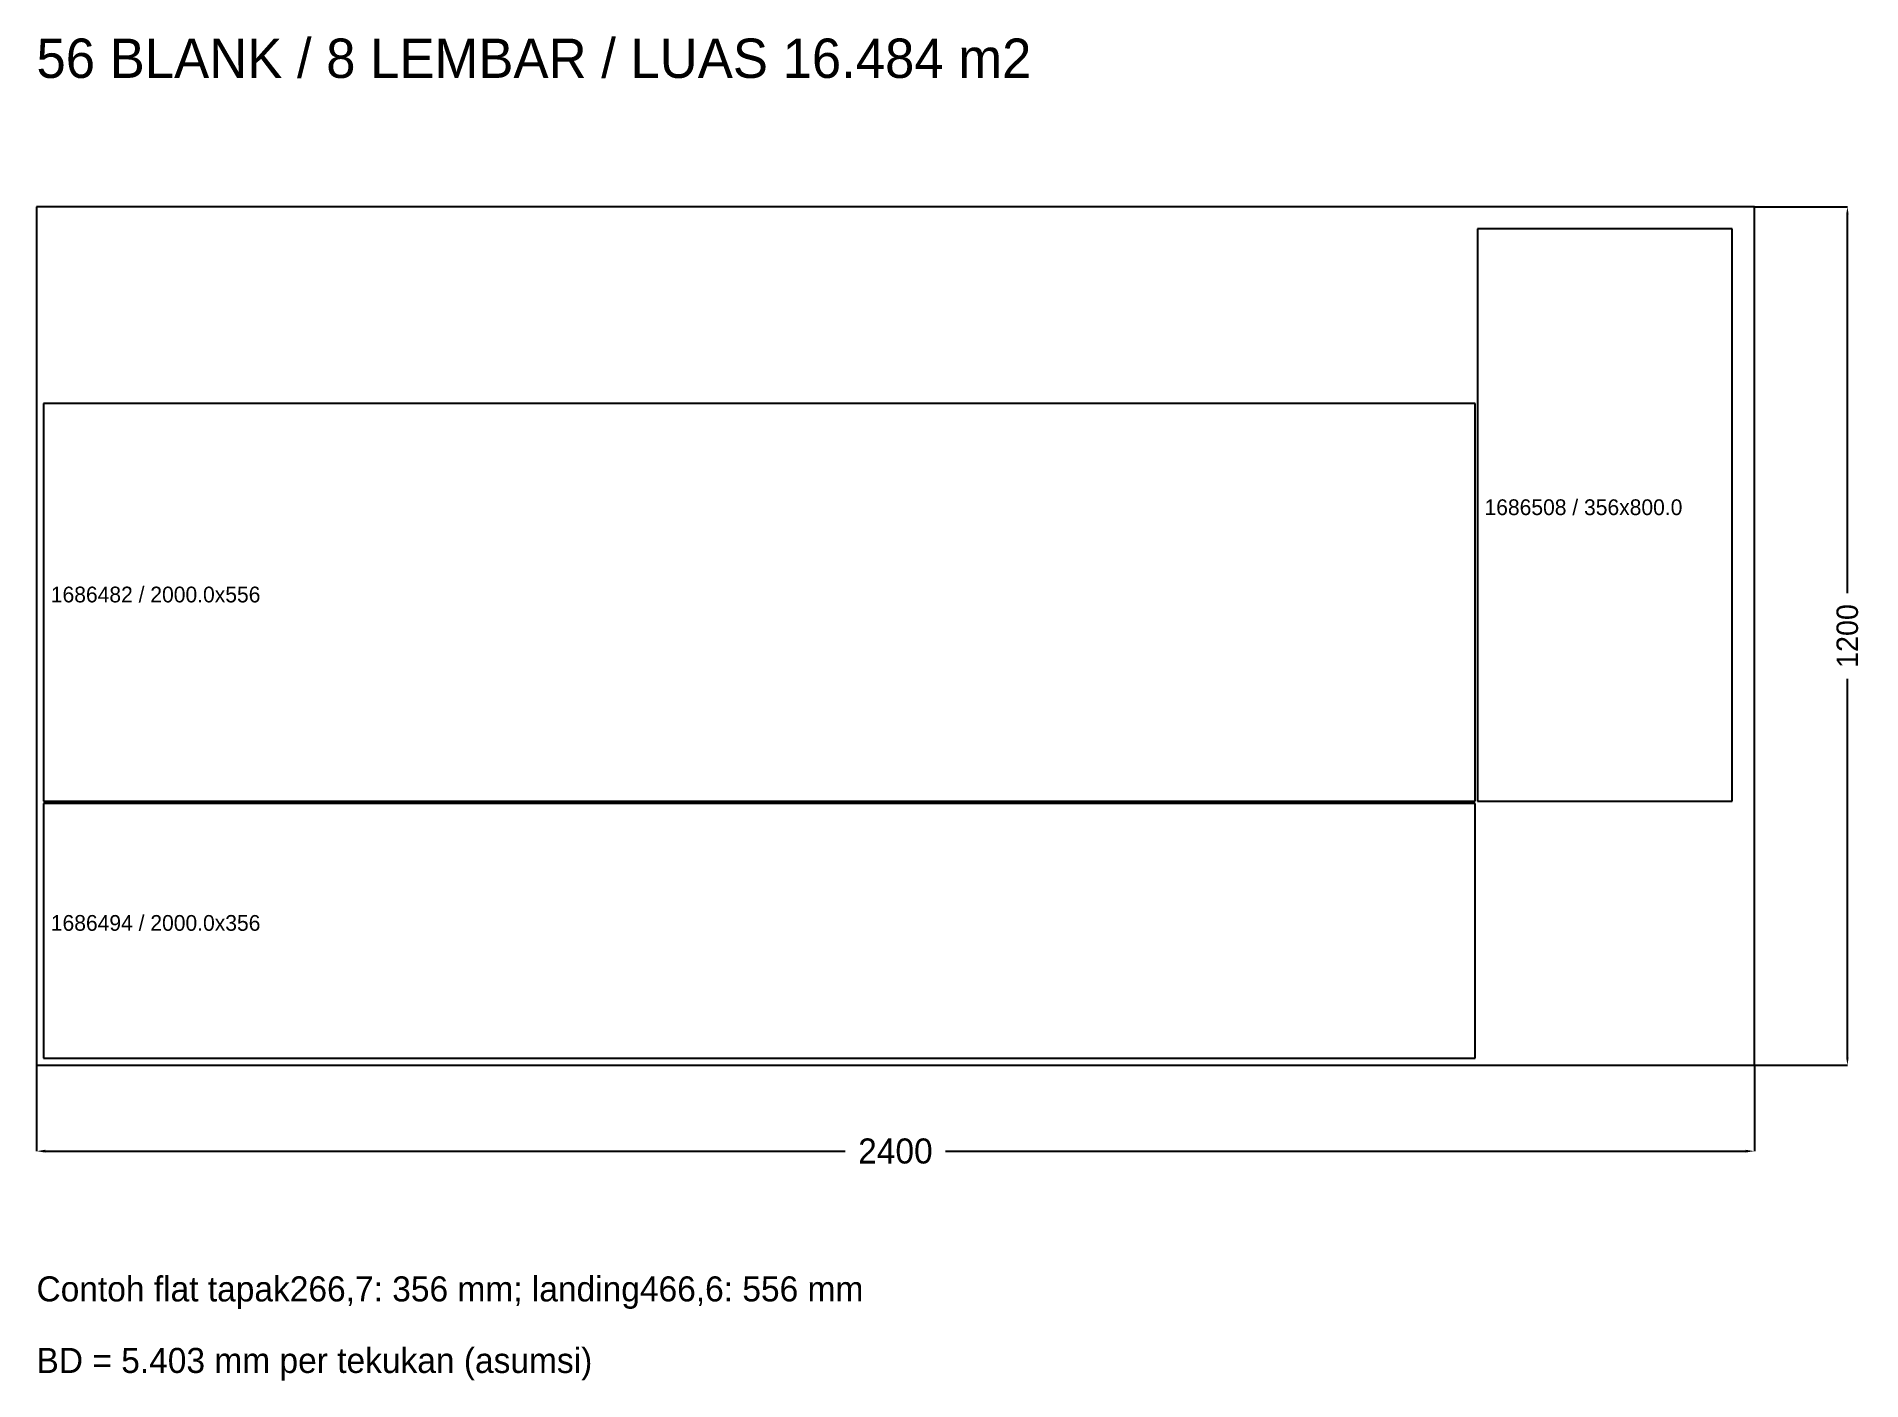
# Model space of a CAD drawing. Header units: millimetres. Extents: x 0 to 2550, y -441 to 1438.
import ezdxf

# ---------------------------------------------------------------- set-up
doc = ezdxf.new("R2010")
doc.units = ezdxf.units.MM
doc.layers.add('detail', color=7, linetype='Continuous')
doc.dimstyles.get("Standard").update_dxf_attribs({"dimtxt": 2.5, "dimasz": 2.5, "dimexe": 1.25, "dimexo": 0.625, "dimtad": 1, "dimcen": 2.5, "dimazin": 3, "dimtfac": 1, "dimtmove": 0, "dimatfit": 3})

# ---------------------------------------------------------------- blocks, each defined once
blk = doc.blocks.new('_CLOSEDFILLED')
at = {"color": 0, "linetype": 'BYBLOCK'}
blk.add_solid([(-1, 0.16), (0, 0), (-1, -0.16)], dxfattribs=at)
blk = doc.blocks.new('*D1')
for p, q in [((0, 0), (0, -120)), ((2400, 0), (2400, -120)), ((12.25, -120), (1130, -120)), ((1270, -120), (2387.75, -120))]:
    blk.add_line(p, q)
at = {"layer": 'Defpoints'}
for p in [(0, 0), (2400, 0), (0, -120)]:
    blk.add_point(p, dxfattribs=at)
at = {"xscale": 12.25, "yscale": 12.25, "rotation": 180}
blk.add_blockref('_CLOSEDFILLED', (0, -120), dxfattribs=at)
at = {"xscale": 12.25, "yscale": 12.25}
blk.add_blockref('_CLOSEDFILLED', (2400, -120), dxfattribs=at)
at = {"insert": (1200, -120), "char_height": 35, "attachment_point": 5}
blk.add_mtext('2400', dxfattribs=at)
blk = doc.blocks.new('*D2')
for p, q in [((2400, 1200), (2530, 1200)), ((2530, 660), (2530, 1189.5)), ((2530, 10.5), (2530, 540)), ((2400, 0), (2530, 0))]:
    blk.add_line(p, q)
at = {"layer": 'Defpoints'}
for p in [(2400, 1200), (2400, 0), (2530, 0)]:
    blk.add_point(p, dxfattribs=at)
at = {"xscale": 10.5, "yscale": 10.5}
for p, rotation in [((2530, 1200), 90), ((2530, 0), 270)]:
    blk.add_blockref('_CLOSEDFILLED', p, dxfattribs=dict(at, rotation=rotation))
at = {"insert": (2530, 600), "char_height": 30, "attachment_point": 5, "rotation": 90}
blk.add_mtext('1200', dxfattribs=at)

msp = doc.modelspace()

# ---------------------------------------------------------------- linework, layer by layer
at = {"layer": 'detail'}
for p, q in [((2400, 1200), (0, 1200)), ((0, 1200), (0, 0)), ((2400, 0), (2400, 1200)), ((2369, 1169), (2013, 1169)), ((2013, 1169), (2013, 369)), ((2369, 369), (2369, 1169)), ((2010, 925), (10, 925)), ((10, 925), (10, 369)), ((2010, 369), (2010, 925)), ((10, 369), (2010, 369)), ((2010, 366), (10, 366)), ((10, 366), (10, 10)), ((2010, 10), (2010, 366)), ((2013, 369), (2369, 369)), ((0, 0), (2400, 0)), ((10, 10), (2010, 10))]:
    msp.add_line(p, q, dxfattribs=at)

# ---------------------------------------------------------------- texts
for s, height, p in [('56 BLANK / 8 LEMBAR / LUAS 16.484 m2', 55, (0, 1380)), ('1686508 / 356x800.0', 22, (2023, 769)), ('1686482 / 2000.0x556', 22, (20, 647)), ('1686494 / 2000.0x356', 22, (20, 188)), ('Contoh flat tapak266,7: 356 mm; landing466,6: 556 mm', 35, (0, -330)), ('BD = 5.403 mm per tekukan (asumsi)', 35, (0, -430))]:
    msp.add_text(s, height=height).set_placement(p)

# ---------------------------------------------------------------- dimensions: what is measured, and where the dimension line sits
dim = msp.add_linear_dim(base=(2530, 0), p1=(2400, 0), p2=(2400, 1200), angle=90, text='1200', dimstyle='Standard', override={"dimtxt": 30, "dimasz": 10.5})
dim.commit()
dim.dimension.update_dxf_attribs({"geometry": '*D2', "text_midpoint": (2530, 600)})
dim = msp.add_linear_dim(base=(0, -120), p1=(0, 0), p2=(2400, 0), text='2400', dimstyle='Standard', override={"dimtxt": 35, "dimasz": 12.25})
dim.commit()
dim.dimension.update_dxf_attribs({"geometry": '*D1', "text_midpoint": (1200, -120)})

doc.saveas('drawing.dxf')
